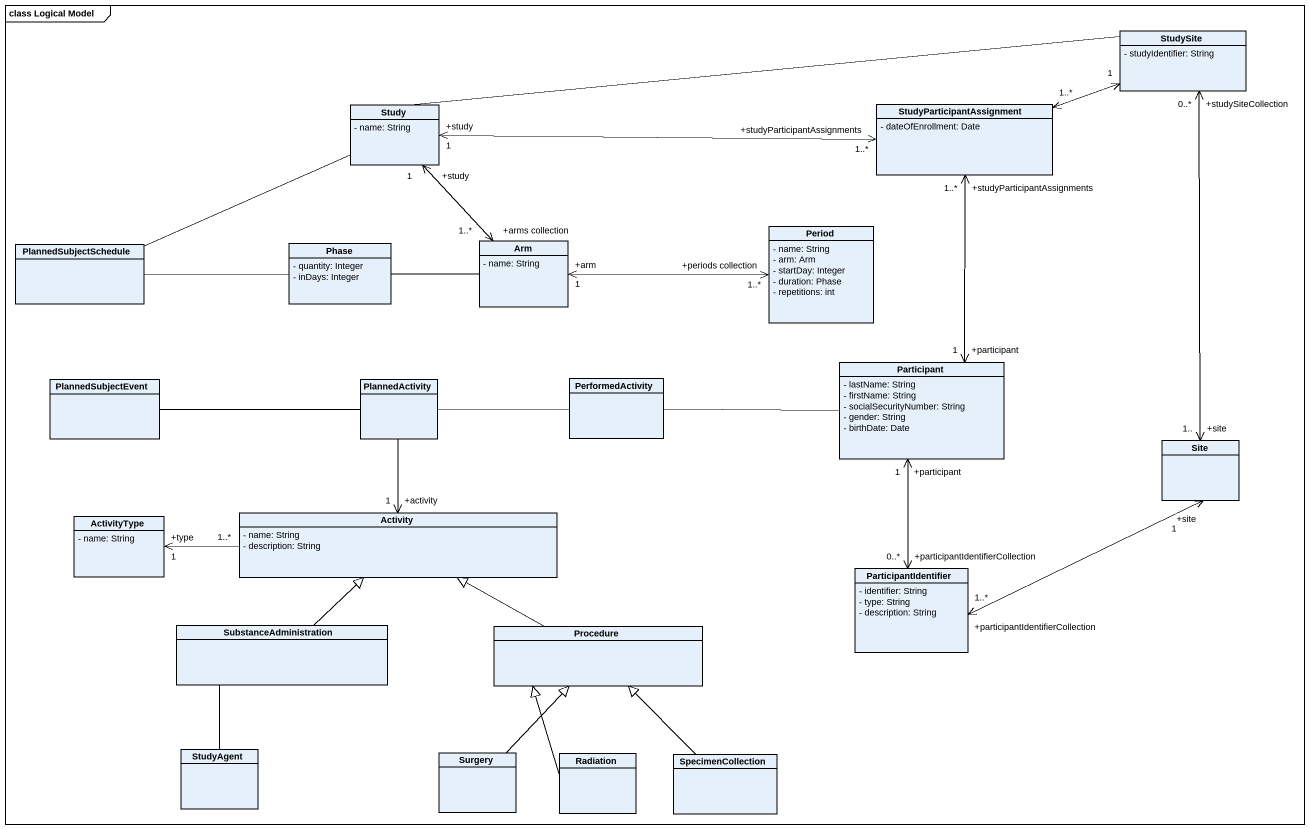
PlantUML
@startuml
mainframe class Logical Model
hide circle
hide empty members
skinparam classAttributeIconSize 0
class StudySite {
  - studyIdentifier: String
}
class Study {
  - name: String
}
class StudyParticipantAssignment {
  - dateOfEnrollment: Date
}
class Period {
  - name: String
  - arm: Arm
  - startDay: Integer
  - duration: Phase
  - repetitions: int
}
class PlannedSubjectSchedule
class Phase {
  - quantity: Integer
  - inDays: Integer
}
class Arm {
  - name: String
}
class PlannedSubjectEvent
class PlannedActivity
class PerformedActivity
class "Participant" as Participant_ {
  - lastName: String
  - firstName: String
  - socialSecurityNumber: String
  - gender: String
  - birthDate: Date
}
class Site
class ActivityType {
  - name: String
}
class Activity {
  - name: String
  - description: String
}
class ParticipantIdentifier {
  - identifier: String
  - type: String
  - description: String
}
class SubstanceAdministration
class Procedure
class StudyAgent
class Surgery
class Radiation
class SpecimenCollection
StudySite "1" <-left-> "1..*" StudyParticipantAssignment
Study -right- StudySite
Study "+study\n1" <-right-> "+studyParticipantAssignments\n1..*" StudyParticipantAssignment
Study "+study\n1" <--> "+arms collection\n1..*" Arm
PlannedSubjectSchedule -right- Study
PlannedSubjectSchedule -right- Phase
Phase -right- Arm
Arm "+arm\n1" <-right-> "+periods collection\n1..*" Period
PlannedSubjectEvent -right- PlannedActivity
PlannedActivity -right- PerformedActivity
PlannedActivity --> "+activity\n1" Activity
PerformedActivity -right- Participant_
Participant_ "+participant\n1" <-up-> "+studyParticipantAssignments\n1..*" StudyParticipantAssignment
Participant_ "+participant\n1" <--> "+participantIdentifierCollection\n0..*" ParticipantIdentifier
Site "+site\n1.." <-up-> "+studySiteCollection\n0..*" StudySite
Site "+site\n1" <-left-> "+participantIdentifierCollection\n1..*" ParticipantIdentifier
ActivityType "+type\n1" <-right- "1..*" Activity
SubstanceAdministration -up-|> Activity
SubstanceAdministration -- StudyAgent
Procedure -left-|> Activity
Surgery -up-|> Procedure
Radiation -up-|> Procedure
SpecimenCollection -up-|> Procedure
@enduml
